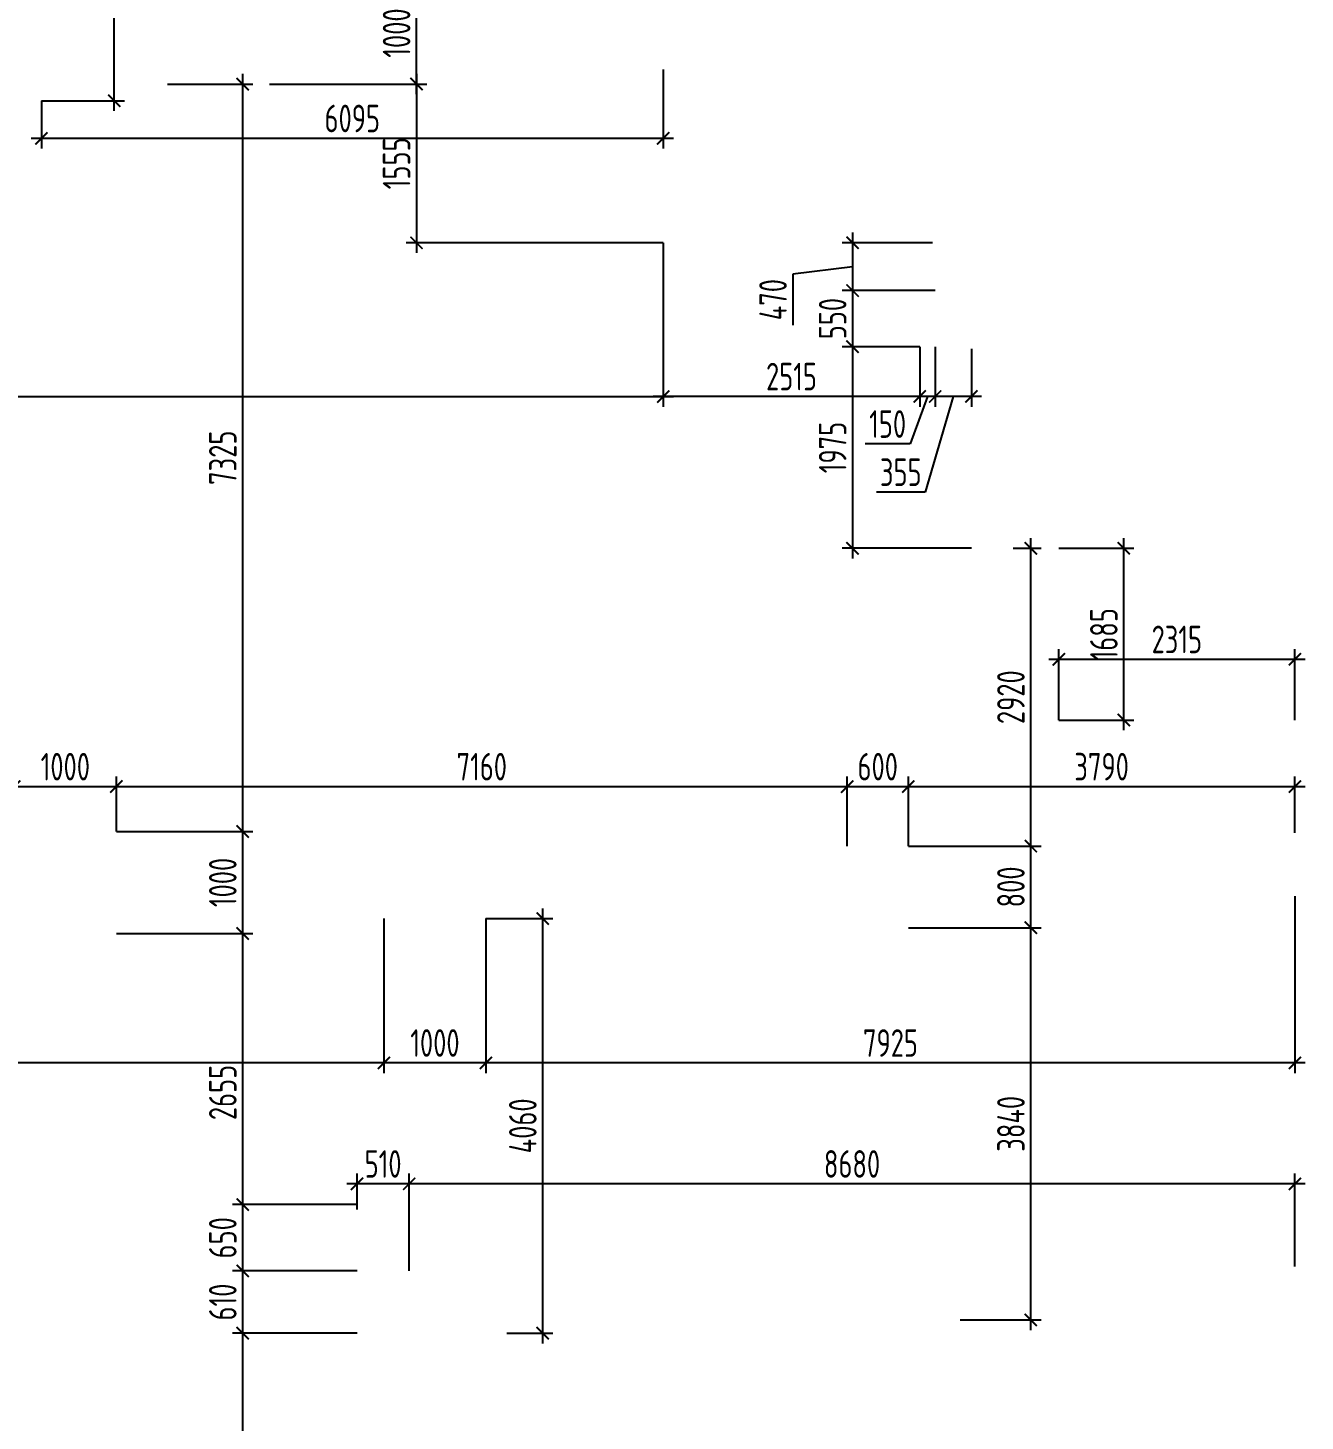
# Model space of a CAD drawing. Header units: millimetres. Extents: x -346952 to 536090, y 55086 to 131231.
# Drawn here: x 475988 to 488504, y 90664 to 104315 of the extents above; entities that cross this region are included whole.
import ezdxf

# ---------------------------------------------------------------- set-up
doc = ezdxf.new("R2010")
doc.units = ezdxf.units.MM
doc.layers.add('Размеры кровли ВК', color=14, linetype='Continuous', lineweight=9)
doc.layers.add('РАЗМЕРЫ КРОВЛИ ОВ', color=204, linetype='Continuous')
doc.layers.get('0').off()
doc.styles.add('ISOCPEUR', font='isocpeur.ttf', dxfattribs={"width": 0.7})
doc.dimstyles.new('R_100', dxfattribs={"dimtxt": 270, "dimasz": 120, "dimexe": 100, "dimexo": 0, "dimgap": 60, "dimtad": 1, "dimdec": 0, "dimrnd": 5, "dimzin": 0, "dimdsep": 46, "dimtxsty": 'ISOCPEUR', "dimblk": 'ARCHTICK', "dimcen": 0, "dimdle": 100, "dimclrd": 256, "dimclre": 256, "dimclrt": 256, "dimadec": 0, "dimazin": 0, "dimtfac": 2, "dimtdec": 0, "dimtofl": 0, "dimtmove": 1, "dimatfit": 3, "dimfxl": 1, "dimtvp": 3, "dimtolj": 1, "dimtzin": 0, "dimarcsym": 0})

# ---------------------------------------------------------------- blocks, each defined once
blk = doc.blocks.new('_ArchTick')
at = {"color": 0, "linetype": 'ByBlock', "const_width": 0.15}
blk.add_lwpolyline([(-0.5, -0.5), (0.5, 0.5)], dxfattribs=at)
blk = doc.blocks.new('*D2244')
at = {"layer": 'РАЗМЕРЫ КРОВЛИ ОВ', "lineweight": -2, "transparency": 16777216}
for p, q in [((478093, 85334), (478093, 91626)), ((479214, 91526), (477993, 91526)), ((476955, 85434), (478193, 85434))]:
    blk.add_line(p, q, dxfattribs=at)
at = {"layer": 'РАЗМЕРЫ КРОВЛИ ОВ', "lineweight": -2, "transparency": 16777216, "xscale": 120, "yscale": 120, "zscale": 120}
for p, rotation in [((478093, 91526), 90), ((478093, 85434), 270)]:
    blk.add_blockref('_ArchTick', p, dxfattribs=dict(at, rotation=rotation))
at = {"layer": 'РАЗМЕРЫ КРОВЛИ ОВ', "transparency": 16777216, "insert": (477898, 88480), "char_height": 270, "attachment_point": 5, "rotation": 90, "style": 'ISOCPEUR'}
blk.add_mtext('\\A1;6090', dxfattribs=at)
blk = doc.blocks.new('*D2245')
at = {"layer": 'РАЗМЕРЫ КРОВЛИ ОВ', "lineweight": -2, "transparency": 16777216}
for p, q in [((478093, 91426), (478093, 92236)), ((479214, 92136), (477993, 92136)), ((479214, 91526), (477993, 91526))]:
    blk.add_line(p, q, dxfattribs=at)
at = {"layer": 'РАЗМЕРЫ КРОВЛИ ОВ', "lineweight": -2, "transparency": 16777216, "xscale": 120, "yscale": 120, "zscale": 120}
for p, rotation in [((478093, 92136), 90), ((478093, 91526), 270)]:
    blk.add_blockref('_ArchTick', p, dxfattribs=dict(at, rotation=rotation))
at = {"layer": 'РАЗМЕРЫ КРОВЛИ ОВ', "transparency": 16777216, "insert": (477898, 91831), "char_height": 270, "attachment_point": 5, "rotation": 90, "style": 'ISOCPEUR'}
blk.add_mtext('\\A1;610', dxfattribs=at)
blk = doc.blocks.new('*D2246')
at = {"layer": 'РАЗМЕРЫ КРОВЛИ ОВ', "lineweight": -2, "transparency": 16777216}
for p, q in [((478093, 92036), (478093, 92886)), ((479214, 92786), (477993, 92786)), ((479214, 92136), (477993, 92136))]:
    blk.add_line(p, q, dxfattribs=at)
at = {"layer": 'РАЗМЕРЫ КРОВЛИ ОВ', "lineweight": -2, "transparency": 16777216, "xscale": 120, "yscale": 120, "zscale": 120}
for p, rotation in [((478093, 92786), 90), ((478093, 92136), 270)]:
    blk.add_blockref('_ArchTick', p, dxfattribs=dict(at, rotation=rotation))
at = {"layer": 'РАЗМЕРЫ КРОВЛИ ОВ', "transparency": 16777216, "insert": (477898, 92461), "char_height": 270, "attachment_point": 5, "rotation": 90, "style": 'ISOCPEUR'}
blk.add_mtext('\\A1;650', dxfattribs=at)
blk = doc.blocks.new('*D2247')
at = {"layer": 'РАЗМЕРЫ КРОВЛИ ОВ', "lineweight": -2, "transparency": 16777216}
for p, q in [((476855, 95442), (478193, 95442)), ((478093, 92686), (478093, 95542)), ((479214, 92786), (477993, 92786))]:
    blk.add_line(p, q, dxfattribs=at)
at = {"layer": 'РАЗМЕРЫ КРОВЛИ ОВ', "lineweight": -2, "transparency": 16777216, "xscale": 120, "yscale": 120, "zscale": 120}
for p, rotation in [((478093, 95442), 90), ((478093, 92786), 270)]:
    blk.add_blockref('_ArchTick', p, dxfattribs=dict(at, rotation=rotation))
at = {"layer": 'РАЗМЕРЫ КРОВЛИ ОВ', "transparency": 16777216, "insert": (477898, 93884), "char_height": 270, "attachment_point": 5, "rotation": 90, "style": 'ISOCPEUR'}
blk.add_mtext('\\A1;2655', dxfattribs=at)
blk = doc.blocks.new('*D2248')
at = {"layer": 'РАЗМЕРЫ КРОВЛИ ОВ', "lineweight": -2, "transparency": 16777216}
for p, q in [((488504, 92989), (479624, 92989)), ((479724, 92136), (479724, 93089)), ((488404, 92178), (488404, 93089))]:
    blk.add_line(p, q, dxfattribs=at)
at = {"layer": 'РАЗМЕРЫ КРОВЛИ ОВ', "lineweight": -2, "transparency": 16777216, "xscale": 120, "yscale": 120, "zscale": 120, "rotation": 180}
blk.add_blockref('_ArchTick', (479724, 92989), dxfattribs=at)
at = {"layer": 'РАЗМЕРЫ КРОВЛИ ОВ', "lineweight": -2, "transparency": 16777216, "xscale": 120, "yscale": 120, "zscale": 120}
blk.add_blockref('_ArchTick', (488404, 92989), dxfattribs=at)
at = {"layer": 'РАЗМЕРЫ КРОВЛИ ОВ', "transparency": 16777216, "insert": (484064, 93184), "char_height": 270, "attachment_point": 5, "style": 'ISOCPEUR'}
blk.add_mtext('\\A1;8680', dxfattribs=at)
blk = doc.blocks.new('*D2249')
at = {"layer": 'РАЗМЕРЫ КРОВЛИ ОВ', "lineweight": -2, "transparency": 16777216}
for p, q in [((479824, 92989), (479114, 92989)), ((479214, 92737), (479214, 93089)), ((479724, 92767), (479724, 93089))]:
    blk.add_line(p, q, dxfattribs=at)
at = {"layer": 'РАЗМЕРЫ КРОВЛИ ОВ', "lineweight": -2, "transparency": 16777216, "xscale": 120, "yscale": 120, "zscale": 120, "rotation": 180}
blk.add_blockref('_ArchTick', (479214, 92989), dxfattribs=at)
at = {"layer": 'РАЗМЕРЫ КРОВЛИ ОВ', "lineweight": -2, "transparency": 16777216, "xscale": 120, "yscale": 120, "zscale": 120}
blk.add_blockref('_ArchTick', (479724, 92989), dxfattribs=at)
at = {"layer": 'РАЗМЕРЫ КРОВЛИ ОВ', "transparency": 16777216, "insert": (479469, 93184), "char_height": 270, "attachment_point": 5, "style": 'ISOCPEUR'}
blk.add_mtext('\\A1;510', dxfattribs=at)
blk = doc.blocks.new('*D2250')
at = {"layer": 'РАЗМЕРЫ КРОВЛИ ОВ', "lineweight": -2, "transparency": 16777216}
for p, q in [((478093, 95342), (478093, 96542)), ((476855, 96442), (478193, 96442)), ((476855, 95442), (478193, 95442))]:
    blk.add_line(p, q, dxfattribs=at)
at = {"layer": 'РАЗМЕРЫ КРОВЛИ ОВ', "lineweight": -2, "transparency": 16777216, "xscale": 120, "yscale": 120, "zscale": 120}
for p, rotation in [((478093, 96442), 90), ((478093, 95442), 270)]:
    blk.add_blockref('_ArchTick', p, dxfattribs=dict(at, rotation=rotation))
at = {"layer": 'РАЗМЕРЫ КРОВЛИ ОВ', "transparency": 16777216, "insert": (477898, 95942), "char_height": 270, "attachment_point": 5, "rotation": 90, "style": 'ISOCPEUR'}
blk.add_mtext('\\A1;1000', dxfattribs=at)
blk = doc.blocks.new('*D2251')
at = {"layer": 'РАЗМЕРЫ КРОВЛИ ОВ', "lineweight": -2, "transparency": 16777216}
for p, q in [((477356, 103764), (478193, 103764)), ((478093, 96342), (478093, 103864)), ((476855, 96442), (478193, 96442))]:
    blk.add_line(p, q, dxfattribs=at)
at = {"layer": 'РАЗМЕРЫ КРОВЛИ ОВ', "lineweight": -2, "transparency": 16777216, "xscale": 120, "yscale": 120, "zscale": 120}
for p, rotation in [((478093, 103764), 90), ((478093, 96442), 270)]:
    blk.add_blockref('_ArchTick', p, dxfattribs=dict(at, rotation=rotation))
at = {"layer": 'РАЗМЕРЫ КРОВЛИ ОВ', "transparency": 16777216, "insert": (477898, 100103), "char_height": 270, "attachment_point": 5, "rotation": 90, "style": 'ISOCPEUR'}
blk.add_mtext('\\A1;7325', dxfattribs=at)
blk = doc.blocks.new('*D2266')
at = {"layer": 'РАЗМЕРЫ КРОВЛИ ОВ', "lineweight": -2, "transparency": 16777216}
for p, q in [((475855, 96442), (475855, 96981)), ((476855, 96442), (476855, 96981)), ((475755, 96881), (476955, 96881))]:
    blk.add_line(p, q, dxfattribs=at)
at = {"layer": 'РАЗМЕРЫ КРОВЛИ ОВ', "lineweight": -2, "transparency": 16777216, "xscale": 120, "yscale": 120, "zscale": 120, "rotation": 180}
blk.add_blockref('_ArchTick', (475855, 96881), dxfattribs=at)
at = {"layer": 'РАЗМЕРЫ КРОВЛИ ОВ', "lineweight": -2, "transparency": 16777216, "xscale": 120, "yscale": 120, "zscale": 120}
blk.add_blockref('_ArchTick', (476855, 96881), dxfattribs=at)
at = {"layer": 'РАЗМЕРЫ КРОВЛИ ОВ', "transparency": 16777216, "insert": (476355, 97076), "char_height": 270, "attachment_point": 5, "style": 'ISOCPEUR'}
blk.add_mtext('\\A1;1000', dxfattribs=at)
blk = doc.blocks.new('*D2267')
at = {"layer": 'РАЗМЕРЫ КРОВЛИ ОВ', "lineweight": -2, "transparency": 16777216}
for p, q in [((476855, 96442), (476855, 96981)), ((484016, 96298), (484016, 96981)), ((476755, 96881), (484116, 96881))]:
    blk.add_line(p, q, dxfattribs=at)
at = {"layer": 'РАЗМЕРЫ КРОВЛИ ОВ', "lineweight": -2, "transparency": 16777216, "xscale": 120, "yscale": 120, "zscale": 120, "rotation": 180}
blk.add_blockref('_ArchTick', (476855, 96881), dxfattribs=at)
at = {"layer": 'РАЗМЕРЫ КРОВЛИ ОВ', "lineweight": -2, "transparency": 16777216, "xscale": 120, "yscale": 120, "zscale": 120}
blk.add_blockref('_ArchTick', (484016, 96881), dxfattribs=at)
at = {"layer": 'РАЗМЕРЫ КРОВЛИ ОВ', "transparency": 16777216, "insert": (480436, 97076), "char_height": 270, "attachment_point": 5, "style": 'ISOCPEUR'}
blk.add_mtext('\\A1;7160', dxfattribs=at)
blk = doc.blocks.new('*D2268')
at = {"layer": 'РАЗМЕРЫ КРОВЛИ ОВ', "lineweight": -2, "transparency": 16777216}
for p, q in [((484016, 96298), (484016, 96981)), ((484616, 96298), (484616, 96981)), ((483916, 96881), (484716, 96881))]:
    blk.add_line(p, q, dxfattribs=at)
at = {"layer": 'РАЗМЕРЫ КРОВЛИ ОВ', "lineweight": -2, "transparency": 16777216, "xscale": 120, "yscale": 120, "zscale": 120, "rotation": 180}
blk.add_blockref('_ArchTick', (484016, 96881), dxfattribs=at)
at = {"layer": 'РАЗМЕРЫ КРОВЛИ ОВ', "lineweight": -2, "transparency": 16777216, "xscale": 120, "yscale": 120, "zscale": 120}
blk.add_blockref('_ArchTick', (484616, 96881), dxfattribs=at)
at = {"layer": 'РАЗМЕРЫ КРОВЛИ ОВ', "transparency": 16777216, "insert": (484316, 97076), "char_height": 270, "attachment_point": 5, "style": 'ISOCPEUR'}
blk.add_mtext('\\A1;600', dxfattribs=at)
blk = doc.blocks.new('*D2269')
at = {"layer": 'РАЗМЕРЫ КРОВЛИ ОВ', "lineweight": -2, "transparency": 16777216}
for p, q in [((484616, 96298), (484616, 96981)), ((488404, 96429), (488404, 96981)), ((484516, 96881), (488504, 96881))]:
    blk.add_line(p, q, dxfattribs=at)
at = {"layer": 'РАЗМЕРЫ КРОВЛИ ОВ', "lineweight": -2, "transparency": 16777216, "xscale": 120, "yscale": 120, "zscale": 120, "rotation": 180}
blk.add_blockref('_ArchTick', (484616, 96881), dxfattribs=at)
at = {"layer": 'РАЗМЕРЫ КРОВЛИ ОВ', "lineweight": -2, "transparency": 16777216, "xscale": 120, "yscale": 120, "zscale": 120}
blk.add_blockref('_ArchTick', (488404, 96881), dxfattribs=at)
at = {"layer": 'РАЗМЕРЫ КРОВЛИ ОВ', "transparency": 16777216, "insert": (486510, 97076), "char_height": 270, "attachment_point": 5, "style": 'ISOCPEUR'}
blk.add_mtext('\\A1;3790', dxfattribs=at)
blk = doc.blocks.new('*D2270')
at = {"layer": 'РАЗМЕРЫ КРОВЛИ ОВ', "lineweight": -2, "transparency": 16777216}
for p, q in [((485816, 91556), (485816, 95598)), ((484616, 95498), (485916, 95498)), ((485125, 91656), (485916, 91656))]:
    blk.add_line(p, q, dxfattribs=at)
at = {"layer": 'РАЗМЕРЫ КРОВЛИ ОВ', "lineweight": -2, "transparency": 16777216, "xscale": 120, "yscale": 120, "zscale": 120}
for p, rotation in [((485816, 95498), 90), ((485816, 91656), 270)]:
    blk.add_blockref('_ArchTick', p, dxfattribs=dict(at, rotation=rotation))
at = {"layer": 'РАЗМЕРЫ КРОВЛИ ОВ', "transparency": 16777216, "insert": (485621, 93577), "char_height": 270, "attachment_point": 5, "rotation": 90, "style": 'ISOCPEUR'}
blk.add_mtext('\\A1;3840', dxfattribs=at)
blk = doc.blocks.new('*D2271')
at = {"layer": 'РАЗМЕРЫ КРОВЛИ ОВ', "lineweight": -2, "transparency": 16777216}
for p, q in [((485816, 95398), (485816, 96398)), ((484616, 96298), (485916, 96298)), ((484616, 95498), (485916, 95498))]:
    blk.add_line(p, q, dxfattribs=at)
at = {"layer": 'РАЗМЕРЫ КРОВЛИ ОВ', "lineweight": -2, "transparency": 16777216, "xscale": 120, "yscale": 120, "zscale": 120}
for p, rotation in [((485816, 96298), 90), ((485816, 95498), 270)]:
    blk.add_blockref('_ArchTick', p, dxfattribs=dict(at, rotation=rotation))
at = {"layer": 'РАЗМЕРЫ КРОВЛИ ОВ', "transparency": 16777216, "insert": (485621, 95898), "char_height": 270, "attachment_point": 5, "rotation": 90, "style": 'ISOCPEUR'}
blk.add_mtext('\\A1;800', dxfattribs=at)
blk = doc.blocks.new('*D2272')
at = {"layer": 'РАЗМЕРЫ КРОВЛИ ОВ', "lineweight": -2, "transparency": 16777216}
for p, q in [((485816, 96198), (485816, 99316)), ((485644, 99216), (485916, 99216)), ((484616, 96298), (485916, 96298))]:
    blk.add_line(p, q, dxfattribs=at)
at = {"layer": 'РАЗМЕРЫ КРОВЛИ ОВ', "lineweight": -2, "transparency": 16777216, "xscale": 120, "yscale": 120, "zscale": 120}
for p, rotation in [((485816, 99216), 90), ((485816, 96298), 270)]:
    blk.add_blockref('_ArchTick', p, dxfattribs=dict(at, rotation=rotation))
at = {"layer": 'РАЗМЕРЫ КРОВЛИ ОВ', "transparency": 16777216, "insert": (485621, 97757), "char_height": 270, "attachment_point": 5, "rotation": 90, "style": 'ISOCPEUR'}
blk.add_mtext('\\A1;2920', dxfattribs=at)
blk = doc.blocks.new('*D2275')
at = {"layer": 'РАЗМЕРЫ КРОВЛИ ОВ', "lineweight": -2, "transparency": 16777216}
for p, q in [((482214, 102209), (482214, 100603)), ((468716, 101353), (468716, 100603)), ((468616, 100703), (482314, 100703))]:
    blk.add_line(p, q, dxfattribs=at)
at = {"layer": 'РАЗМЕРЫ КРОВЛИ ОВ', "lineweight": -2, "transparency": 16777216, "xscale": 120, "yscale": 120, "zscale": 120, "rotation": 180}
blk.add_blockref('_ArchTick', (468716, 100703), dxfattribs=at)
at = {"layer": 'РАЗМЕРЫ КРОВЛИ ОВ', "lineweight": -2, "transparency": 16777216, "xscale": 120, "yscale": 120, "zscale": 120}
blk.add_blockref('_ArchTick', (482214, 100703), dxfattribs=at)
at = {"layer": 'РАЗМЕРЫ КРОВЛИ ОВ', "transparency": 16777216, "insert": (475465, 100898), "char_height": 270, "attachment_point": 5, "style": 'ISOCPEUR'}
blk.add_mtext('\\A1;13500', dxfattribs=at)
blk = doc.blocks.new('*D2276')
at = {"layer": 'РАЗМЕРЫ КРОВЛИ ОВ', "lineweight": -2, "transparency": 16777216}
for p, q in [((484069, 102309), (484069, 101641)), ((484851, 102209), (483969, 102209)), ((484069, 101975), (483485, 101901)), ((483485, 101901), (483485, 101403)), ((484879, 101741), (483969, 101741))]:
    blk.add_line(p, q, dxfattribs=at)
at = {"layer": 'РАЗМЕРЫ КРОВЛИ ОВ', "lineweight": -2, "transparency": 16777216, "xscale": 120, "yscale": 120, "zscale": 120}
for p, rotation in [((484069, 102209), 90), ((484069, 101741), 270)]:
    blk.add_blockref('_ArchTick', p, dxfattribs=dict(at, rotation=rotation))
at = {"layer": 'РАЗМЕРЫ КРОВЛИ ОВ', "transparency": 16777216, "insert": (483290, 101652), "char_height": 270, "attachment_point": 5, "rotation": 90, "style": 'ISOCPEUR'}
blk.add_mtext('\\A1;470', dxfattribs=at)
blk = doc.blocks.new('*D2277')
at = {"layer": 'РАЗМЕРЫ КРОВЛИ ОВ', "lineweight": -2, "transparency": 16777216}
for p, q in [((484069, 101841), (484069, 101091)), ((484879, 101741), (483969, 101741)), ((484728, 101191), (483969, 101191))]:
    blk.add_line(p, q, dxfattribs=at)
at = {"layer": 'РАЗМЕРЫ КРОВЛИ ОВ', "lineweight": -2, "transparency": 16777216, "xscale": 120, "yscale": 120, "zscale": 120}
for p, rotation in [((484069, 101741), 90), ((484069, 101191), 270)]:
    blk.add_blockref('_ArchTick', p, dxfattribs=dict(at, rotation=rotation))
at = {"layer": 'РАЗМЕРЫ КРОВЛИ ОВ', "transparency": 16777216, "insert": (483874, 101466), "char_height": 270, "attachment_point": 5, "rotation": 90, "style": 'ISOCPEUR'}
blk.add_mtext('\\A1;550', dxfattribs=at)
blk = doc.blocks.new('*D2278')
at = {"layer": 'РАЗМЕРЫ КРОВЛИ ОВ', "lineweight": -2, "transparency": 16777216}
for p, q in [((484069, 101291), (484069, 99116)), ((484728, 101191), (483969, 101191)), ((485234, 99216), (483969, 99216))]:
    blk.add_line(p, q, dxfattribs=at)
at = {"layer": 'РАЗМЕРЫ КРОВЛИ ОВ', "lineweight": -2, "transparency": 16777216, "xscale": 120, "yscale": 120, "zscale": 120}
for p, rotation in [((484069, 101191), 90), ((484069, 99216), 270)]:
    blk.add_blockref('_ArchTick', p, dxfattribs=dict(at, rotation=rotation))
at = {"layer": 'РАЗМЕРЫ КРОВЛИ ОВ', "transparency": 16777216, "insert": (483874, 100203), "char_height": 270, "attachment_point": 5, "rotation": 90, "style": 'ISOCPEUR'}
blk.add_mtext('\\A1;1975', dxfattribs=at)
blk = doc.blocks.new('*D2279')
at = {"layer": 'РАЗМЕРЫ КРОВЛИ ОВ', "lineweight": -2, "transparency": 16777216}
for p, q in [((484879, 101191), (484879, 100603)), ((485234, 101171), (485234, 100603)), ((485334, 100703), (484779, 100703)), ((485056, 100703), (484782, 99766)), ((484782, 99766), (484303, 99766))]:
    blk.add_line(p, q, dxfattribs=at)
at = {"layer": 'РАЗМЕРЫ КРОВЛИ ОВ', "lineweight": -2, "transparency": 16777216, "xscale": 120, "yscale": 120, "zscale": 120, "rotation": 180}
blk.add_blockref('_ArchTick', (484879, 100703), dxfattribs=at)
at = {"layer": 'РАЗМЕРЫ КРОВЛИ ОВ', "lineweight": -2, "transparency": 16777216, "xscale": 120, "yscale": 120, "zscale": 120}
blk.add_blockref('_ArchTick', (485234, 100703), dxfattribs=at)
at = {"layer": 'РАЗМЕРЫ КРОВЛИ ОВ', "transparency": 16777216, "insert": (484542, 99961), "char_height": 270, "attachment_point": 5, "style": 'ISOCPEUR'}
blk.add_mtext('\\A1;355', dxfattribs=at)
blk = doc.blocks.new('*D2280')
at = {"layer": 'РАЗМЕРЫ КРОВЛИ ОВ', "lineweight": -2, "transparency": 16777216}
for p, q in [((484728, 101191), (484728, 100603)), ((484879, 101191), (484879, 100603)), ((484979, 100703), (484628, 100703)), ((484804, 100703), (484634, 100238)), ((484634, 100238), (484192, 100238))]:
    blk.add_line(p, q, dxfattribs=at)
at = {"layer": 'РАЗМЕРЫ КРОВЛИ ОВ', "lineweight": -2, "transparency": 16777216, "xscale": 120, "yscale": 120, "zscale": 120, "rotation": 180}
blk.add_blockref('_ArchTick', (484728, 100703), dxfattribs=at)
at = {"layer": 'РАЗМЕРЫ КРОВЛИ ОВ', "lineweight": -2, "transparency": 16777216, "xscale": 120, "yscale": 120, "zscale": 120}
blk.add_blockref('_ArchTick', (484879, 100703), dxfattribs=at)
at = {"layer": 'РАЗМЕРЫ КРОВЛИ ОВ', "transparency": 16777216, "insert": (484413, 100433), "char_height": 270, "attachment_point": 5, "style": 'ISOCPEUR'}
blk.add_mtext('\\A1;150', dxfattribs=at)
blk = doc.blocks.new('*D2281')
at = {"layer": 'РАЗМЕРЫ КРОВЛИ ОВ', "lineweight": -2, "transparency": 16777216}
for p, q in [((482214, 102209), (482214, 100603)), ((484728, 101191), (484728, 100603)), ((484828, 100703), (482114, 100703))]:
    blk.add_line(p, q, dxfattribs=at)
at = {"layer": 'РАЗМЕРЫ КРОВЛИ ОВ', "lineweight": -2, "transparency": 16777216, "xscale": 120, "yscale": 120, "zscale": 120, "rotation": 180}
blk.add_blockref('_ArchTick', (482214, 100703), dxfattribs=at)
at = {"layer": 'РАЗМЕРЫ КРОВЛИ ОВ', "lineweight": -2, "transparency": 16777216, "xscale": 120, "yscale": 120, "zscale": 120}
blk.add_blockref('_ArchTick', (484728, 100703), dxfattribs=at)
at = {"layer": 'РАЗМЕРЫ КРОВЛИ ОВ', "transparency": 16777216, "insert": (483471, 100898), "char_height": 270, "attachment_point": 5, "style": 'ISOCPEUR'}
blk.add_mtext('\\A1;2515', dxfattribs=at)
blk = doc.blocks.new('*D2388')
at = {"layer": 'РАЗМЕРЫ КРОВЛИ ОВ', "lineweight": -2, "transparency": 16777216}
for p, q in [((478356, 103764), (479896, 103764)), ((479796, 103864), (479796, 102109)), ((482214, 102209), (479696, 102209))]:
    blk.add_line(p, q, dxfattribs=at)
at = {"layer": 'РАЗМЕРЫ КРОВЛИ ОВ', "lineweight": -2, "transparency": 16777216, "xscale": 120, "yscale": 120, "zscale": 120}
for p, rotation in [((479796, 103764), 90), ((479796, 102209), 270)]:
    blk.add_blockref('_ArchTick', p, dxfattribs=dict(at, rotation=rotation))
at = {"layer": 'РАЗМЕРЫ КРОВЛИ ОВ', "transparency": 16777216, "insert": (479601, 102987), "char_height": 270, "attachment_point": 5, "rotation": 90, "style": 'ISOCPEUR'}
blk.add_mtext('\\A1;1555', dxfattribs=at)
blk = doc.blocks.new('*D2389')
at = {"layer": 'РАЗМЕРЫ КРОВЛИ ОВ', "lineweight": -2, "transparency": 16777216}
for p, q in [((479796, 103664), (479796, 104864)), ((478356, 104764), (479896, 104764)), ((478356, 103764), (479896, 103764))]:
    blk.add_line(p, q, dxfattribs=at)
at = {"layer": 'РАЗМЕРЫ КРОВЛИ ОВ', "lineweight": -2, "transparency": 16777216, "xscale": 120, "yscale": 120, "zscale": 120}
for p, rotation in [((479796, 104764), 90), ((479796, 103764), 270)]:
    blk.add_blockref('_ArchTick', p, dxfattribs=dict(at, rotation=rotation))
at = {"layer": 'РАЗМЕРЫ КРОВЛИ ОВ', "transparency": 16777216, "insert": (479601, 104264), "char_height": 270, "attachment_point": 5, "rotation": 90, "style": 'ISOCPEUR'}
blk.add_mtext('\\A1;1000', dxfattribs=at)
blk = doc.blocks.new('*D2541')
at = {"layer": 'Размеры кровли ВК', "lineweight": -2, "transparency": 16777216}
for p, q in [((488404, 95808), (488404, 94074)), ((480477, 95588), (480477, 94074)), ((488504, 94174), (480377, 94174))]:
    blk.add_line(p, q, dxfattribs=at)
at = {"layer": 'Размеры кровли ВК', "lineweight": -2, "transparency": 16777216, "xscale": 120, "yscale": 120, "zscale": 120, "rotation": 180}
blk.add_blockref('_ArchTick', (480477, 94174), dxfattribs=at)
at = {"layer": 'Размеры кровли ВК', "lineweight": -2, "transparency": 16777216, "xscale": 120, "yscale": 120, "zscale": 120}
blk.add_blockref('_ArchTick', (488404, 94174), dxfattribs=at)
at = {"layer": 'Размеры кровли ВК', "transparency": 16777216, "insert": (484441, 94369), "char_height": 270, "attachment_point": 5, "style": 'ISOCPEUR'}
blk.add_mtext('\\A1;7925', dxfattribs=at)
blk = doc.blocks.new('*D2542')
at = {"layer": 'Размеры кровли ВК', "lineweight": -2, "transparency": 16777216}
for p, q in [((479477, 95588), (479477, 94074)), ((480477, 95588), (480477, 94074)), ((480577, 94174), (479377, 94174))]:
    blk.add_line(p, q, dxfattribs=at)
at = {"layer": 'Размеры кровли ВК', "lineweight": -2, "transparency": 16777216, "xscale": 120, "yscale": 120, "zscale": 120, "rotation": 180}
blk.add_blockref('_ArchTick', (479477, 94174), dxfattribs=at)
at = {"layer": 'Размеры кровли ВК', "lineweight": -2, "transparency": 16777216, "xscale": 120, "yscale": 120, "zscale": 120}
blk.add_blockref('_ArchTick', (480477, 94174), dxfattribs=at)
at = {"layer": 'Размеры кровли ВК', "transparency": 16777216, "insert": (479977, 94369), "char_height": 270, "attachment_point": 5, "style": 'ISOCPEUR'}
blk.add_mtext('\\A1;1000', dxfattribs=at)
blk = doc.blocks.new('*D2543')
at = {"layer": 'Размеры кровли ВК', "lineweight": -2, "transparency": 16777216}
for p, q in [((479477, 95588), (479477, 94074)), ((467034, 94989), (467034, 94074)), ((479577, 94174), (466934, 94174))]:
    blk.add_line(p, q, dxfattribs=at)
at = {"layer": 'Размеры кровли ВК', "lineweight": -2, "transparency": 16777216, "xscale": 120, "yscale": 120, "zscale": 120, "rotation": 180}
blk.add_blockref('_ArchTick', (467034, 94174), dxfattribs=at)
at = {"layer": 'Размеры кровли ВК', "lineweight": -2, "transparency": 16777216, "xscale": 120, "yscale": 120, "zscale": 120}
blk.add_blockref('_ArchTick', (479477, 94174), dxfattribs=at)
at = {"layer": 'Размеры кровли ВК', "transparency": 16777216, "insert": (473256, 94369), "char_height": 270, "attachment_point": 5, "style": 'ISOCPEUR'}
blk.add_mtext('\\A1;12445', dxfattribs=at)
blk = doc.blocks.new('*D2544')
at = {"layer": 'Размеры кровли ВК', "lineweight": -2, "transparency": 16777216}
for p, q in [((480477, 95588), (481133, 95588)), ((481033, 91426), (481033, 95688)), ((480683, 91526), (481133, 91526))]:
    blk.add_line(p, q, dxfattribs=at)
at = {"layer": 'Размеры кровли ВК', "lineweight": -2, "transparency": 16777216, "xscale": 120, "yscale": 120, "zscale": 120}
for p, rotation in [((481033, 95588), 90), ((481033, 91526), 270)]:
    blk.add_blockref('_ArchTick', p, dxfattribs=dict(at, rotation=rotation))
at = {"layer": 'Размеры кровли ВК', "transparency": 16777216, "insert": (480838, 93557), "char_height": 270, "attachment_point": 5, "rotation": 90, "style": 'ISOCPEUR'}
blk.add_mtext('\\A1;4060', dxfattribs=at)
blk = doc.blocks.new('*D3714')
at = {"layer": 'РАЗМЕРЫ КРОВЛИ ОВ', "lineweight": -2, "transparency": 16777216}
for p, q in [((482214, 103907), (482214, 103132)), ((476120, 103601), (476120, 103132)), ((482314, 103232), (476020, 103232))]:
    blk.add_line(p, q, dxfattribs=at)
at = {"layer": 'РАЗМЕРЫ КРОВЛИ ОВ', "lineweight": -2, "transparency": 16777216, "xscale": 120, "yscale": 120, "zscale": 120, "rotation": 180}
blk.add_blockref('_ArchTick', (476120, 103232), dxfattribs=at)
at = {"layer": 'РАЗМЕРЫ КРОВЛИ ОВ', "lineweight": -2, "transparency": 16777216, "xscale": 120, "yscale": 120, "zscale": 120}
blk.add_blockref('_ArchTick', (482214, 103232), dxfattribs=at)
at = {"layer": 'РАЗМЕРЫ КРОВЛИ ОВ', "transparency": 16777216, "insert": (479167, 103427), "char_height": 270, "attachment_point": 5, "style": 'ISOCPEUR'}
blk.add_mtext('\\A1;6095', dxfattribs=at)
blk = doc.blocks.new('*D3715')
at = {"layer": 'РАЗМЕРЫ КРОВЛИ ОВ', "lineweight": -2, "transparency": 16777216}
for p, q in [((476834, 103501), (476834, 106236)), ((482214, 106136), (476734, 106136)), ((476120, 103601), (476934, 103601))]:
    blk.add_line(p, q, dxfattribs=at)
at = {"layer": 'РАЗМЕРЫ КРОВЛИ ОВ', "lineweight": -2, "transparency": 16777216, "xscale": 120, "yscale": 120, "zscale": 120}
for p, rotation in [((476834, 106136), 90), ((476834, 103601), 270)]:
    blk.add_blockref('_ArchTick', p, dxfattribs=dict(at, rotation=rotation))
at = {"layer": 'РАЗМЕРЫ КРОВЛИ ОВ', "transparency": 16777216, "insert": (476639, 104868), "char_height": 270, "attachment_point": 5, "rotation": 90, "style": 'ISOCPEUR'}
blk.add_mtext('\\A1;2535', dxfattribs=at)
blk = doc.blocks.new('*D3716')
at = {"layer": 'РАЗМЕРЫ КРОВЛИ ОВ', "lineweight": -2, "transparency": 16777216}
for p, q in [((486091, 97533), (486091, 98228)), ((488404, 97533), (488404, 98228)), ((485991, 98128), (488504, 98128))]:
    blk.add_line(p, q, dxfattribs=at)
at = {"layer": 'РАЗМЕРЫ КРОВЛИ ОВ', "lineweight": -2, "transparency": 16777216, "xscale": 120, "yscale": 120, "zscale": 120, "rotation": 180}
blk.add_blockref('_ArchTick', (486091, 98128), dxfattribs=at)
at = {"layer": 'РАЗМЕРЫ КРОВЛИ ОВ', "lineweight": -2, "transparency": 16777216, "xscale": 120, "yscale": 120, "zscale": 120}
blk.add_blockref('_ArchTick', (488404, 98128), dxfattribs=at)
at = {"layer": 'РАЗМЕРЫ КРОВЛИ ОВ', "transparency": 16777216, "insert": (487247, 98323), "char_height": 270, "attachment_point": 5, "style": 'ISOCPEUR'}
blk.add_mtext('\\A1;2315', dxfattribs=at)
blk = doc.blocks.new('*D3717')
at = {"layer": 'РАЗМЕРЫ КРОВЛИ ОВ', "lineweight": -2, "transparency": 16777216}
for p, q in [((486727, 97433), (486727, 99316)), ((486091, 99216), (486827, 99216)), ((486091, 97533), (486827, 97533))]:
    blk.add_line(p, q, dxfattribs=at)
at = {"layer": 'РАЗМЕРЫ КРОВЛИ ОВ', "lineweight": -2, "transparency": 16777216, "xscale": 120, "yscale": 120, "zscale": 120}
for p, rotation in [((486727, 99216), 90), ((486727, 97533), 270)]:
    blk.add_blockref('_ArchTick', p, dxfattribs=dict(at, rotation=rotation))
at = {"layer": 'РАЗМЕРЫ КРОВЛИ ОВ', "transparency": 16777216, "insert": (486532, 98374), "char_height": 270, "attachment_point": 5, "rotation": 90, "style": 'ISOCPEUR'}
blk.add_mtext('\\A1;1685', dxfattribs=at)

msp = doc.modelspace()

# ---------------------------------------------------------------- dimensions: what is measured, and where the dimension line sits
at = {"layer": 'Размеры кровли ВК'}
for base, p1, p2, picture, middle in [((480477, 94174.1), (488404.2, 95807.9), (480477, 95587.7), '*D2541', (484440.6, 94369.1)), ((467034.1, 94174.1), (479477, 95587.7), (467034.1, 94988.9), '*D2543', (473255.5, 94369.1)), ((479477, 94174.1), (480477, 95587.7), (479477, 95587.7), '*D2542', (479977, 94369.1))]:
    dim = msp.add_linear_dim(base=base, p1=p1, p2=p2, dimstyle='R_100', override={"dimpost": '\\X'}, dxfattribs=at)
    dim.commit()
    dim.dimension.update_dxf_attribs({"geometry": picture, "text_midpoint": middle})
dim = msp.add_linear_dim(base=(481033.3, 95587.7), p1=(480683.2, 91525.7), p2=(480477, 95587.7), angle=90, dimstyle='R_100', override={"dimpost": '\\X'}, dxfattribs=at)
dim.commit()
dim.dimension.update_dxf_attribs({"geometry": '*D2544', "text_midpoint": (480838.3, 93556.7)})
at = {"layer": 'РАЗМЕРЫ КРОВЛИ ОВ'}
for base, p1, p2, picture, middle in [((476834.1, 106135.5), (476120.1, 103600.7), (482214.1, 106135.5), '*D3715', (476639.1, 104868.1)), ((479796.3, 104764.5), (478355.6, 103764.5), (478355.6, 104764.5), '*D2389', (479601.3, 104264.5)), ((478093.3, 103764.5), (476855.4, 96441.5), (477355.6, 103764.5), '*D2251', (477898.3, 100103)), ((479796.3, 102209.4), (478355.6, 103764.5), (482214.1, 102209.4), '*D2388', (479601.3, 102986.9)), ((484068.9, 101191), (484878.8, 101740.8), (484728.4, 101191), '*D2277', (483873.9, 101465.9)), ((484068.9, 99215.7), (484728.4, 101191), (485234.1, 99215.7), '*D2278', (483873.9, 100203.4)), ((485815.9, 99215.7), (484615.8, 96297.5), (485643.8, 99215.7), '*D2272', (485620.9, 97756.6)), ((486726.9, 99215.7), (486090.6, 97533), (486090.6, 99215.7), '*D3717', (486531.9, 98374.3)), ((478093.3, 96441.5), (476855.4, 95441.5), (476855.4, 96441.5), '*D2250', (477898.3, 95941.5)), ((485815.9, 96297.5), (484615.8, 95497.5), (484615.8, 96297.5), '*D2271', (485620.9, 95897.5)), ((485815.9, 95497.5), (485125.4, 91655.7), (484615.8, 95497.5), '*D2270', (485620.9, 93576.6)), ((478093.3, 92785.7), (479214.1, 92135.7), (479214.1, 92785.7), '*D2246', (477898.3, 92460.7)), ((478093.3, 92135.7), (479214.1, 91525.7), (479214.1, 92135.7), '*D2245', (477898.3, 91830.7)), ((478093.2963, 91525.6791), (476955.328, 85434.1848), (479214.0722, 91525.6791), '*D2244', (477898.2963, 88479.9319))]:
    dim = msp.add_linear_dim(base=base, p1=p1, p2=p2, angle=90, dimstyle='R_100', override={"dimpost": '\\X'}, dxfattribs=at)
    dim.commit()
    dim.dimension.update_dxf_attribs({"geometry": picture, "text_midpoint": middle})
for base, p1, p2, picture, middle in [((476120.1, 103231.6), (482214.1, 103907.2), (476120.1, 103600.7), '*D3714', (479167.1, 103426.6)), ((482214.1, 100703.2), (468716.2, 101353.1), (482214.1, 102209.4), '*D2275', (475465.1, 100898.2)), ((482214.1, 100703.2), (484728.4, 101191), (482214.1, 102209.4), '*D2281', (483471.2, 100898.2)), ((488404.2, 98128.1), (486090.6, 97533), (488404.2, 97533), '*D3716', (487247.4, 98323.1)), ((476855.4, 96881.4), (475855.4, 96441.5), (476855.4, 96441.5), '*D2266', (476355.4, 97076.4)), ((484015.8, 96881.4), (476855.4, 96441.5), (484015.8, 96297.5), '*D2267', (480435.6, 97076.4)), ((484615.8, 96881.4), (484015.8, 96297.5), (484615.8, 96297.5), '*D2268', (484315.8, 97076.4)), ((488404.2, 96881.4), (484615.8, 96297.5), (488404.2, 96428.8), '*D2269', (486510, 97076.4)), ((479214.1, 92988.8), (479724.1, 92767), (479214.1, 92737.2), '*D2249', (479469.1, 93183.8))]:
    dim = msp.add_linear_dim(base=base, p1=p1, p2=p2, dimstyle='R_100', override={"dimpost": '\\X'}, dxfattribs=at)
    dim.commit()
    dim.dimension.update_dxf_attribs({"geometry": picture, "text_midpoint": middle})
for base, p1, p2, picture, middle in [((484068.9, 101740.8), (484851, 102209.4), (484878.8, 101740.8), '*D2276', (483485, 101840.8)), ((478093.3, 95441.5), (479214.1, 92785.7), (476855.4, 95441.5), '*D2247', (478093.3, 93884.4))]:
    dim = msp.add_linear_dim(base=base, p1=p1, p2=p2, angle=90, dimstyle='R_100', override={"dimpost": '\\X'}, dxfattribs=at)
    dim.commit()
    dim.dimension.update_dxf_attribs({"geometry": picture, "text_midpoint": middle, "dimtype": 160})
for base, p1, p2, picture, middle in [((484728.4, 100703.2), (484878.8, 101191), (484728.4, 101191), '*D2280', (484573.7, 100238.5)), ((484878.8, 100703.2), (485234.1, 101170.6), (484878.8, 101191), '*D2279', (484721.8, 99765.8)), ((479724.1, 92988.8), (488404.2, 92178.5), (479724.1, 92135.7), '*D2248', (484064.2, 92988.8))]:
    dim = msp.add_linear_dim(base=base, p1=p1, p2=p2, dimstyle='R_100', override={"dimpost": '\\X'}, dxfattribs=at)
    dim.commit()
    dim.dimension.update_dxf_attribs({"geometry": picture, "text_midpoint": middle, "dimtype": 160})

doc.saveas('drawing.dxf')
